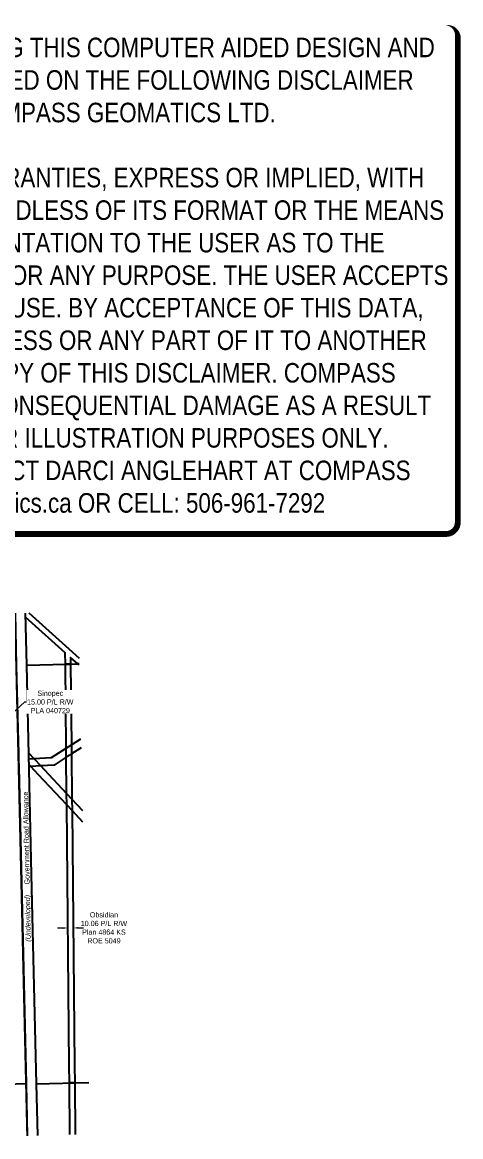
# Model space of a CAD drawing. Extents: x 614140 to 616509, y 5892532 to 5894693.
# Drawn here: x 615667 to 616509, y 5892552 to 5894693 of the extents above; entities that cross this region are included whole.
import ezdxf
from ezdxf.enums import TextEntityAlignment as Align

# ---------------------------------------------------------------- set-up
doc = ezdxf.new("R2010")
doc.units = 0
doc.header["$LTSCALE"] = 5
doc.header["$PDSIZE"] = 0.5
doc.linetypes.add('DASHDOT2', pattern=[12.7, 6.35, -3.175, 0, -3.175])
doc.linetypes.add('foc-QUARTERLINE', pattern=[33, 25, -3, 2, -3])
doc.layers.get('Defpoints').update_dxf_attribs({"color": 9})
for name, color, linetype in [('AS-WILDLIFE', 131, 'DASHDOT2'), ('C-RW', 13, 'Continuous'), ('DAB_APPL', 7, 'Continuous'), ('F-RW', 190, 'Continuous'), ('L-QSEC', 8, 'foc-QUARTERLINE'), ('L-ROAD-T', 7, 'Continuous'), ('L-SEC', 7, 'Continuous')]:
    doc.layers.add(name, color=color, linetype=linetype)
for name, color, linetype, lineweight in [('C-RW-T', 13, 'Continuous', 9), ('F-RW-T', 190, 'Continuous', 9), ('T-TEXT', 48, 'Continuous', 18)]:
    doc.layers.add(name, color=color, linetype=linetype, lineweight=lineweight)
doc.layers.add('DISCLAIMER', color=7, linetype='Continuous', plot=False)
doc.styles.add('80', font='ARIALN.TTF', dxfattribs={"height": 10})
doc.styles.add('80CG', font='ARIALN.TTF', dxfattribs={"height": 10})
doc.styles.add('80L', font='ARIALN.TTF', dxfattribs={"height": 10})
doc.styles.add('80LS', font='ARIALNI.TTF', dxfattribs={"height": 10})
doc.dimstyles.new('Compass 5 000', dxfattribs={"dimscale": 5, "dimtxt": 9, "dimasz": 2, "dimexe": 0.2, "dimexo": 0.0625, "dimgap": 0.5, "dimtad": 0, "dimtih": 1, "dimtoh": 1, "dimzin": 0, "dimdsep": 46, "dimtxsty": '80CG', "dimcen": 0.1, "dimse1": 1, "dimse2": 1, "dimclrd": 256, "dimclrt": 256, "dimaunit": 1, "dimadec": 4, "dimazin": 0, "dimtfac": 0.06, "dimtofl": 0, "dimtmove": 0, "dimatfit": 1, "dimfxl": 0.2, "dimtolj": 1, "dimtzin": 0, "dimlwd": -1, "dimarcsym": 0})

# ---------------------------------------------------------------- blocks, each defined once
blk = doc.blocks.new('*D448')
at = {"layer": 'Defpoints', "color": 0, "transparency": 16777216}
for p in [(615607.3, 5893344.1), (615618.2, 5893354.4), (615627.2, 5893344.8)]:
    blk.add_point(p, dxfattribs=at)
at = {"layer": 'F-RW-T', "transparency": 16777216}
for p, q in [((615634.5, 5893351.7), (615672, 5893386.9)), ((615672, 5893386.9), (615682, 5893386.9)), ((615609, 5893327.7), (615601.7, 5893320.8))]:
    blk.add_line(p, q, dxfattribs=at)
for points in [[(615633.4, 5893352.9), (615635.7, 5893350.5), (615627.2, 5893344.8)], [(615607.9, 5893328.9), (615610.1, 5893326.5), (615616.3, 5893334.5)]]:
    blk.add_solid(points, dxfattribs=at)
at = {"layer": 'F-RW-T', "transparency": 16777216, "insert": (615721.1, 5893386.9), "char_height": 10, "attachment_point": 5, "style": '80CG', "bg_fill": 3, "box_fill_scale": 1.1, "bg_fill_color": 256, "bg_fill_true_color": 13158600, "bg_fill_transparency": 0}
blk.add_mtext('\\A1;Sinopec\\P15.00 P/L R/W\\PPLA 040729', dxfattribs=at)
blk = doc.blocks.new('*D467')
at = {"layer": 'C-RW-T', "transparency": 16777216}
for p, q in [((615745, 5892952.5), (615735, 5892952.4)), ((615775.1, 5892952.8), (615785.1, 5892952.9))]:
    blk.add_line(p, q, dxfattribs=at)
for points in [[(615745, 5892954.2), (615745.1, 5892950.8), (615755, 5892952.6)], [(615775.1, 5892954.5), (615775.1, 5892951.1), (615765.1, 5892952.7)]]:
    blk.add_solid(points, dxfattribs=at)
at = {"layer": 'Defpoints', "color": 0, "transparency": 16777216}
for p in [(615754.9, 5892965.4), (615765, 5892965.5), (615765.1, 5892952.7)]:
    blk.add_point(p, dxfattribs=at)
at = {"layer": 'C-RW-T', "transparency": 16777216, "insert": (615824.2, 5892952.9), "char_height": 10, "attachment_point": 5, "style": '80CG'}
blk.add_mtext('\\A1;Obsidian\\P10.06 P/L R/W\\PPlan 4864 KS\\PROE 5049', dxfattribs=at)
blk = doc.blocks.new('Disclaimer_Legal')
at = {"layer": 'DISCLAIMER', "color": 254, "flags": 128}
blk.add_lwpolyline([(-3612.9, -1104.6, 37.5, 37.5, 0), (4096.1, -1104.6, 37.5, 37.5, 0.414214), (4171.1, -1029.6, 37.5, 37.5, 0), (4171.1, 2078.7, 37.5, 0, 0.414214), (4096.1, 2153.7, 0, 0, 0), (-3612.9, 2153.7, 0, 0, 0.414214), (-3687.9, 2078.7, 0, 0, 0), (-3687.9, -1029.6, 0, 37.5, 0.414214)], format="xyseb", close=True, dxfattribs=at)
at = {"layer": 'DISCLAIMER', "color": 254, "insert": (241.6, 533.9), "char_height": 125, "width": 7717.568, "attachment_point": 5, "style": '80'}
blk.add_mtext('NOTICE TO THE CORPORATION, PERSON &/OR PERSONS REGARDING THIS COMPUTER AIDED DESIGN AND DRAFTING (CADD) FILES. ACCEPTANCE OF THE CADD DATA IS BASED ON THE FOLLOWING DISCLAIMER WHICH COVERS ALL CADD DATA RECIEVED FROM COMPASS GEOMATICS LTD.\\P{\\fArial Narrow|b1|i0|c0|p34;DISCLAIMER}\\PCOMPASS GEOMATICS LTD. MAKES NO REPRESENTATION OR WARRANTIES, EXPRESS OR IMPLIED, WITH RESPECT TO THE REUSE OF THE DATA PROVIDED HEREWITH, REGARDLESS OF ITS FORMAT OR THE MEANS OF ITS TRANSMISSION. THERE IS NO GUARANTEE OR REPRESENTATION TO THE USER AS TO THE ACCURACY, CURRENCY, SUITABILITY OR RELIABILITY OF THIS DATA FOR ANY PURPOSE. THE USER ACCEPTS THE DATA "AS IS", AND ASSUMES ALL RISKS ASSOCIATED WITH ITS USE. BY ACCEPTANCE OF THIS DATA, THE USER AGREES NOT TO TRANSMIT THIS DATA OR PROVIDE ACCESS OR ANY PART OF IT TO ANOTHER PARTY UNLESS THE USER SHALL INCLUDE WITH THE DATA A COPY OF THIS DISCLAIMER. COMPASS GEOMATICS LTD. ASSUMES NO RESPONSIBILITY FOR ACTUAL OR CONSEQUENTIAL DAMAGE AS A RESULT OF ANY USER\'S RELIANCE ON THIS DATA. THIS CADD FILE IS FOR ILLUSTRATION PURPOSES ONLY.\\PIF YOU REQUIRE MORE ACCURATE INFORMATION, PLEASE CONTACT DARCI ANGLEHART AT COMPASS GEOMATICS LTD. VIA EMAIL: darci.anglehart@compassgeomatics.ca OR CELL: 506-961-7292', dxfattribs=at)

msp = doc.modelspace()

# ---------------------------------------------------------------- linework, layer by layer
at = {"layer": 'AS-WILDLIFE', "const_width": 4, "flags": 128}
msp.add_lwpolyline([(615653.504, 5893557.238), (615655.852, 5893456.882), (615674.667, 5892652.813), (615676.99, 5892553.541)], dxfattribs=at)
at = {"layer": 'C-RW', "flags": 128}
for points in [[(615776.628, 5893459.934), (615774.06, 5893459.872), (615760.083, 5893472.385), (615760.208, 5893459.535), (615750.155, 5893459.29), (615749.94, 5893481.472), (615673.796, 5893549.671), (615673.607, 5893557.736)], [(615679.692, 5893557.887), (615756.648, 5893488.963), (615776.368, 5893471.298)], [(615776.683, 5893457.525), (615774.06, 5893459.872), (615776.628, 5893459.934)], [(615758.882, 5892555.581), (615757.921, 5892654.949), (615767.975, 5892655.193), (615768.935, 5892555.832)]]:
    msp.add_lwpolyline(points, dxfattribs=at)
msp.add_lwpolyline([(615767.975, 5892655.193), (615757.921, 5892654.949), (615757.6, 5892688.159), (615752.765, 5893189.01), (615752.551, 5893211.221), (615751.881, 5893280.545), (615751.705, 5893298.241), (615750.155, 5893459.29), (615760.208, 5893459.535), (615761.704, 5893304.63), (615761.875, 5893286.929), (615762.711, 5893200.347), (615762.926, 5893178.135), (615767.656, 5892688.256), (615767.975, 5892655.193)], close=True, dxfattribs=at)
at = {"layer": 'DAB_APPL', "flags": 128}
msp.add_lwpolyline([(615653.504, 5893557.238), (615655.849, 5893456.999), (615659.272, 5893310.732), (615659.798, 5893288.259), (615660.07, 5893276.646), (615660.421, 5893261.633), (615674.664, 5892652.93), (615676.99, 5892553.541)], dxfattribs=at)
at = {"layer": 'F-RW', "flags": 128}
for points in [[(615780.317, 5893298.711), (615761.875, 5893286.93), (615759.783, 5893285.593), (615751.881, 5893280.546), (615728.419, 5893265.559), (615703.109, 5893264.097), (615683.571, 5893262.969), (615680.509, 5893262.792), (615680.427, 5893266.315), (615680.158, 5893277.805), (615689.705, 5893278.357), (615723.641, 5893280.316), (615751.704, 5893298.241), (615761.704, 5893304.63), (615779.915, 5893316.263)], [(615783.582, 5893156.028), (615762.926, 5893178.135), (615752.765, 5893189.01), (615698.572, 5893247.011), (615683.571, 5893262.969), (615680.427, 5893266.315), (615680.158, 5893277.805), (615679.901, 5893288.786), (615689.705, 5893278.357), (615703.109, 5893264.097), (615709.523, 5893257.274), (615752.551, 5893211.222), (615762.712, 5893200.348), (615783.066, 5893178.563)]]:
    msp.add_lwpolyline(points, dxfattribs=at)
at = {"layer": 'L-QSEC', "flags": 128}
for points in [[(615674.664, 5892652.93), (614771.298, 5892630.721)], [(615694.768, 5892653.419), (615795.027, 5892655.857)]]:
    msp.add_lwpolyline(points, dxfattribs=at)
at = {"layer": 'L-SEC', "flags": 128}
for points in [[(615675.952, 5893457.489), (615673.606, 5893557.736)], [(615655.85, 5893456.999), (615665.257, 5893054.964), (615674.664, 5892652.93)], [(615675.952, 5893457.489), (615776.628, 5893459.941)], [(615694.768, 5892653.419), (615685.361, 5893055.454), (615675.952, 5893457.489)], [(615674.664, 5892652.93), (615676.991, 5892553.541)], [(615697.094, 5892554.042), (615694.768, 5892653.419)]]:
    msp.add_lwpolyline(points, dxfattribs=at)

# ---------------------------------------------------------------- block references
at = {"layer": 'DISCLAIMER', "xscale": 0.3, "yscale": 0.3, "zscale": 0.3}
msp.add_blockref('Disclaimer_Legal', (615252.475, 5894041.079), dxfattribs=at)

# ---------------------------------------------------------------- texts
at = {"layer": 'L-ROAD-T', "style": '80L'}
msp.add_text('Government Road Allowance', height=10, rotation=91.029283, dxfattribs=at).set_placement((615675.025, 5893125.357), align=Align.MIDDLE_CENTER)
at = {"layer": 'T-TEXT', "style": '80LS'}
msp.add_text('(Undeveloped)', height=10, rotation=91.029283, dxfattribs=at).set_placement((615677.795, 5892971.194), align=Align.MIDDLE_CENTER)

# ---------------------------------------------------------------- dimensions: what is measured, and where the dimension line sits
at = {"layer": 'C-RW-T', "color": 5}
dim = msp.add_aligned_dim(p1=(615754.924, 5892965.412), p2=(615764.979, 5892965.509), distance=-12.813, text='Obsidian\\P10.06 P/L R/W\\PPlan 4864 KS\\PROE 5049', dimstyle='Compass 5 000', dxfattribs=at)
dim.commit()
dim.dimension.update_dxf_attribs({"geometry": '*D467', "text_midpoint": (615824.187, 5892952.889)})

# ---------------------------------------------------------------- next in the draw order: dimensions: what is measured, and where the dimension line sits
at = {"layer": 'F-RW-T'}
dim = msp.add_linear_dim(base=(615627.223, 5893344.827), p1=(615607.282, 5893344.128), p2=(615618.217, 5893354.407), angle=43.228824, text='Sinopec\\P15.00 P/L R/W\\PPLA 040729', dimstyle='Compass 5 000', override={"dimtfill": 1}, dxfattribs=at)
dim.commit()
dim.dimension.update_dxf_attribs({"geometry": '*D448', "text_midpoint": (615721.071, 5893386.904), "dimtype": 161})

doc.saveas('drawing.dxf')
